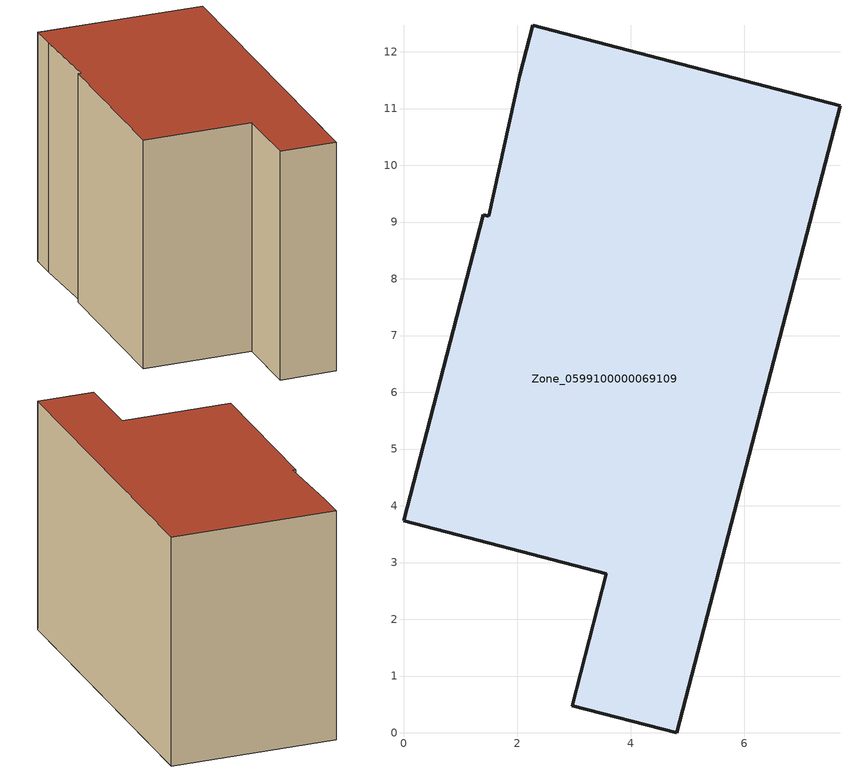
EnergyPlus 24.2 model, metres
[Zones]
Zone_0599100000069109
 floor ground (C_G): 1.5,9.1 2.05,11.58 2.28,12.47 7.69,11.05 4.81,0 2.97,0.48 3.57,2.8 0,3.74 1.41,9.13 z0
 wall outside (C_F): 7.69,11.05 2.28,12.47 2.05,11.58 1.5,9.1 1.41,9.13 0,3.74 3.57,2.8 2.97,0.48 4.81,0 7.69,11.05 z0:7.9
 roof outside (C_R): 2.28,12.47 2.05,11.58 1.5,9.1 1.41,9.13 0,3.74 3.57,2.8 2.97,0.48 4.81,0 7.69,11.05 z7.9
[BUILDING]
Pand.0599100000069109: North Axis=0; Terrain=City; Loads Convergence Tolerance Value=0.04; Temperature Convergence Tolerance Value=0.4; Solar Distribution=FullExterior; Maximum Number of Warmup Days=25; Minimum Number of Warmup Days=1
[Site:Location]
Rotterdam.The.Hague.AP_ZH_NLD Design_Conditions: Latitude=51.96; Longitude=4.45; Time Zone=1; Elevation=-4.5
[SITE:GROUNDTEMPERATURE:BUILDINGSURFACE]
18, 18, 18, 18, 18, 18, 18, 18, 18, 18, 18, 18
[MATERIAL] Thermal Absorptance=0.9; Solar Absorptance=0.7; Visible Absorptance=0.7
Name | Roughness | Thickness | Conductivity | Density | Specific Heat
G.TC.1975-1991 | MediumSmooth | 0.15 | 0.288461 | 540 | 1210
F.TC.1975-1991 | Rough | 0.3 | 0.230769 | 1920 | 840
R.TC.1975-1991 | MediumRough | 0.2 | 0.153846 | 1500 | 1000
[CONSTRUCTION]
C_G: G.TC.1975-1991
C_F: F.TC.1975-1991
C_R: R.TC.1975-1991
[ZONE]
Zone_0599100000069109: Type=1; Multiplier=1; Ceiling Height=Autocalculate; Volume=Autocalculate; Floor Area=autocalculate; Part of Total Floor Area=Yes
[ZONEINFILTRATION:DESIGNFLOWRATE]
Infil_Zone_0599100000069109: Zone or ZoneList or Space or SpaceList=Zone_0599100000069109; Schedule=AlwaysOn; Design Flow Rate Calculation Method=Flow/Area; Flow Rate per Floor Area=0.003; Constant Term Coefficient=1; Temperature Term Coefficient=0; Velocity Term Coefficient=0; Velocity Squared Term Coefficient=0
[HVACTEMPLATE:ZONE:IDEALLOADSAIRSYSTEM]
Zone_0599100000069109: Maximum Heating Supply Air Temperature=50; Minimum Cooling Supply Air Temperature=13; Maximum Heating Supply Air Humidity Ratio=0.0156; Minimum Cooling Supply Air Humidity Ratio=0.0077; Heating Limit=NoLimit; Cooling Limit=NoLimit; Dehumidification Control Type=ConstantSensibleHeatRatio; Cooling Sensible Heat Ratio=0.7; Dehumidification Setpoint=60; Humidification Control Type=None; Humidification Setpoint=30; Outdoor Air Method=None; Outdoor Air Flow Rate per Person=0.00944; Outdoor Air Flow Rate per Zone Floor Area=0; Outdoor Air Flow Rate per Zone=0; Demand Controlled Ventilation Type=None; Outdoor Air Economizer Type=NoEconomizer; Heat Recovery Type=None; Sensible Heat Recovery Effectiveness=0.7; Latent Heat Recovery Effectiveness=0.65
[ZONECONTROL:THERMOSTAT]
ThermostatControl_Zone_0599100000069109: Zone or ZoneList=Zone_0599100000069109; Control Type Schedule=DualSetpointControlType; Control 1=Thermostat_Zone_0599100000069109; Temperature Difference Between Cutout And Setpoint=0
[THERMOSTATSETPOINT:DUALSETPOINT]
Thermostat_Zone_0599100000069109: Heating Setpoint Temperature Schedule=HeatingSetpoint_Zone_0599100000069109; Cooling Setpoint Temperature Schedule=CoolingSetpoint_Zone_0599100000069109
[SCHEDULE:COMPACT]
HeatingSetpoint_Zone_0599100000069109: Through: 12/31, For: AllDays, Until: 24:00, 21
CoolingSetpoint_Zone_0599100000069109: Through: 12/31, For: AllDays, Until: 24:00, 24
DualSetpointControlType: Through: 12/31, For: AllDays, Until: 24:00, 4
AlwaysOn: Through: 12/31, For: AllDays, Until: 24:00, 1
